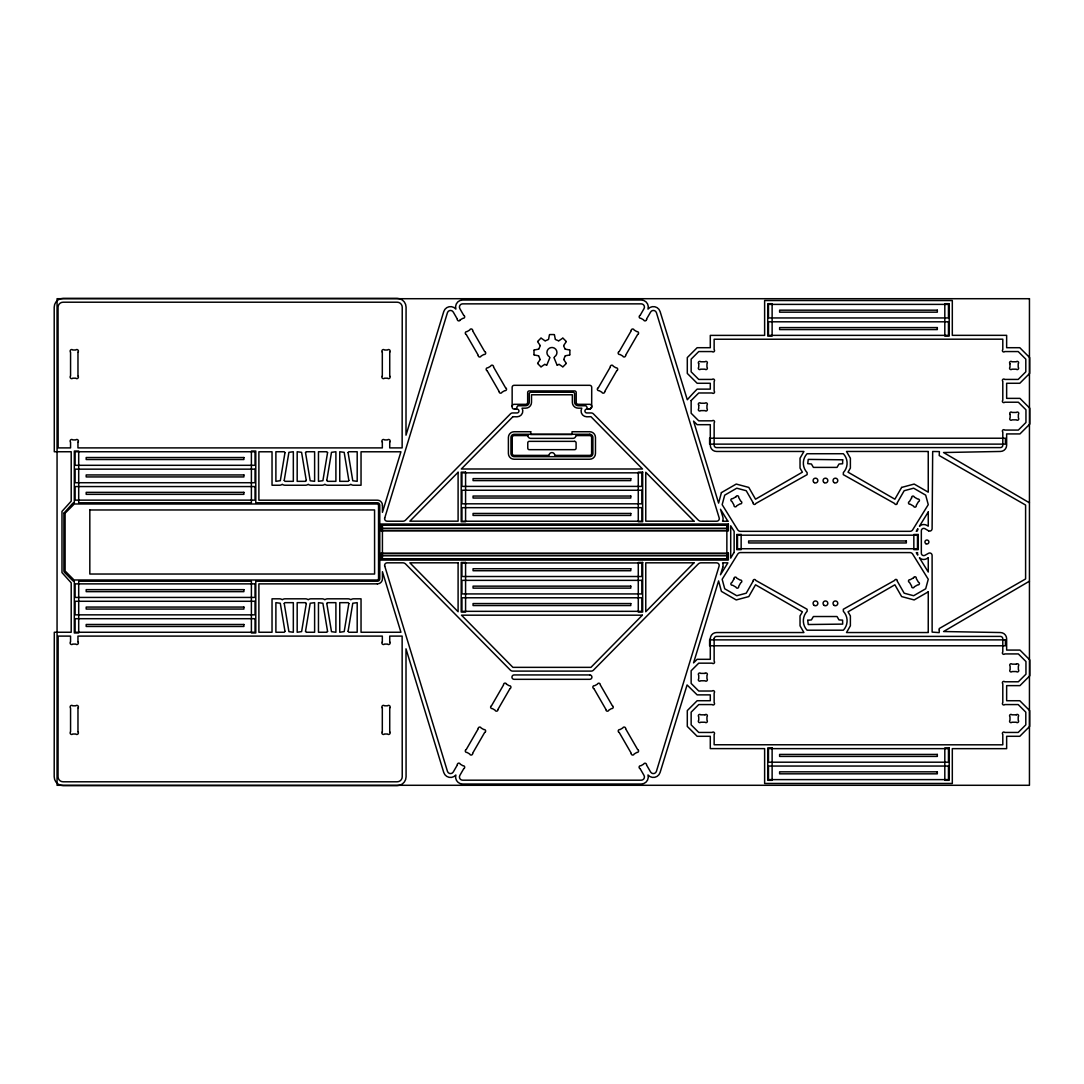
<?xml version="1.0" encoding="UTF-8"?>
<svg xmlns="http://www.w3.org/2000/svg" width="1084" height="1084" viewBox="0 0 1084 1084"><rect width="100%" height="100%" fill="white"/><g stroke="black" fill="none" stroke-linecap="round" stroke-linejoin="round"><path stroke-width="1.5" d="M70.555 641.904L70.555 636.105L58.143 636.105L58.048 776.781A5.068 5.068 0 0 0 63.116 781.794L397.164 781.794A5.068 5.068 0 0 0 402.232 776.781L402.137 636.105L389.725 636.105L389.725 641.904M70.568 376.012L70.568 352.164M77.967 731.836L77.967 707.987M77.953 641.904L77.953 636.105L382.327 636.105L382.327 641.904M382.327 442.096L382.327 447.895L77.953 447.895L77.953 442.096M382.313 376.012L382.313 352.164M389.725 731.836L389.725 707.987M389.725 442.096L389.725 447.895L402.137 447.895L402.232 307.219A5.068 5.068 0 0 0 397.164 302.206L63.116 302.206A5.068 5.068 0 0 0 58.048 307.219L58.143 447.895L70.555 447.895L70.555 442.096M569.859 354.753L569.872 350.213M384.684 517.935A2.588 2.588 0 0 0 387.286 521.214L402.801 521.228A3.997 3.997 0 0 0 405.646 520.035L510.401 413.898A3.184 3.184 0 0 1 512.678 412.95L517.041 412.95A1.924 1.924 0 0 0 518.951 411.026A1.924 1.924 0 0 0 517.041 409.102L514.141 409.102A1.992 1.992 0 0 1 512.149 407.11L512.149 387.3A1.992 1.992 0 0 1 514.141 385.308L589.723 385.308A1.992 1.992 0 0 1 591.715 387.3L591.674 407.476L590.265 409.02L586.823 409.102A1.924 1.924 0 0 0 584.913 411.026A1.924 1.924 0 0 0 586.823 412.95L591.187 412.95A3.184 3.184 0 0 1 593.449 413.898L698.218 520.035A3.997 3.997 0 0 0 701.063 521.228L716.578 521.228A2.588 2.588 0 0 0 719.18 517.935L656.43 312.693A3.184 3.184 0 0 0 650.617 312.029L647.026 318.235A3.184 3.184 0 0 0 646.62 319.523M591.715 407.11L589.723 409.102M548.585 339.306L549.425 334.753M384.752 517.949L447.435 312.693A3.184 3.184 0 0 1 453.248 312.029L457.299 319.048M563.775 359.36L565.116 356.013M546.783 365.118L549.954 357.449M538.856 348.94L540.211 345.796M753.15 581.132L746.239 593.192L736.781 595.726L724.722 588.775L722.161 579.263L737.73 554.1A3.184 3.184 0 0 1 740.453 552.583L909.964 552.596A3.184 3.184 0 0 1 912.687 554.114L928.256 579.263L925.695 588.775L913.636 595.726L904.164 593.192L897.254 581.132M897.254 502.786L904.164 490.727L913.636 488.193L925.695 495.144L928.256 504.656L912.687 529.819A3.184 3.184 0 0 1 909.964 531.323L740.453 531.336A3.184 3.184 0 0 1 737.73 529.819L722.161 504.656L724.722 495.144L736.781 488.193L746.239 490.727L753.15 502.786M733.895 552.596L730.711 558.125L730.711 525.794L734.139 531.336L734.139 552.596M598.382 387.693L610.306 367.042M619.249 351.501L631.173 330.85M640.156 315.336L644.018 308.642A3.184 3.184 0 0 0 641.254 303.859L462.611 303.859A3.184 3.184 0 0 0 459.846 308.642L463.708 315.336M604.791 391.392L616.715 370.742M625.658 355.2L637.582 334.55M457.312 765.006L453.261 772.011A3.184 3.184 0 0 1 447.448 771.347L384.752 566.092M466.269 749.491L478.193 728.841M491.594 705.63L503.518 684.966M463.722 768.705L459.86 775.399A3.184 3.184 0 0 0 462.624 780.182L641.24 780.182A3.184 3.184 0 0 0 644.004 775.399L640.143 768.705M472.678 753.19L484.602 732.54M498.003 709.329L509.927 688.679M563.68 345.457L566.241 341.717M537.623 363.262L540.062 359.698M537.65 341.406L540.848 338.208M563.016 366.771L566.214 363.56M558.897 340.782L562.704 338.167M541.16 366.798L544.656 364.4M460.266 319.834L462.909 318.317A1.531 1.531 0 0 0 463.993 315.512M1029.448 581.173L943.568 631.525L1000.41 632.541A6.247 6.247 0 0 1 1006.643 638.788L1006.643 650.075L1019.949 650.075L1029.8 659.926L1029.8 675.779L1019.949 685.63L1006.643 685.63L1006.643 700.725L1019.8 700.725L1029.651 710.589L1029.651 726.429L1019.8 736.293L1006.643 736.293L1006.643 748.665L952.308 748.651L952.308 783.461L764.626 783.461L764.626 748.624L710.291 748.61L710.291 736.293L697.148 736.293L687.297 726.429L687.297 710.589L697.148 700.725L710.291 700.725L710.291 694.871L697.148 694.871L687.08 684.952L660.102 772.472A7.046 7.046 0 0 1 647.988 774.965A7.046 7.046 0 0 1 641.24 784.03L462.624 784.03A7.046 7.046 0 0 1 455.7 775.724A10.948 10.948 0 0 1 455.849 775.019A7.06 7.06 0 0 1 443.749 772.486L405.999 648.828L406.08 776.821A8.916 8.916 0 0 1 397.164 785.643L63.116 785.643A8.916 8.916 0 0 1 54.2 776.808L54.295 632.243L71.205 632.257L71.205 582.853L61.978 572.596L61.978 511.404L71.205 501.147L71.205 451.743L54.295 451.757L54.2 307.192A8.916 8.916 0 0 1 63.116 298.357L397.164 298.357A8.916 8.916 0 0 1 406.08 307.178L405.999 435.172L443.749 311.569A7.046 7.046 0 0 1 455.863 309.089A7.046 7.046 0 0 1 462.611 300.011L641.254 300.011A7.046 7.046 0 0 1 648.002 309.089A7.046 7.046 0 0 1 660.115 311.569L687.297 399.779A195.188 195.188 0 0 1 697.134 389.129L710.291 389.129L710.291 383.275L697.148 383.275L687.297 373.411L687.297 357.571L697.148 347.707L710.291 347.707L710.291 335.39L764.626 335.376L764.626 300.539L952.308 300.539L952.308 335.349L1006.643 335.335L1006.643 347.707L1019.8 347.707L1029.651 357.571L1029.651 373.411L1019.8 383.275L1006.643 383.275L1006.643 398.37L1019.949 398.37L1029.8 408.221L1029.8 424.074L1019.949 433.925L1006.643 433.925L1006.643 445.212A6.247 6.247 0 0 1 1000.41 451.459L943.541 452.529L1029.448 502.813M557.339 365.213L558.883 364.387M545.306 340.81L548.355 339.563M534.195 349.983L538.599 349.17M565.374 355.782L569.669 354.983M549.669 334.55L554.195 334.55M380.931 524.67L728.367 524.67M381.731 528.26L727.554 528.26M380.931 530.333L728.367 530.333M380.931 553.707L728.367 553.707M381.731 555.78L727.554 555.78M380.931 559.371L728.367 559.371M565.265 349.17L569.669 349.983M534.195 354.983L538.491 355.782M555.509 339.563L558.558 340.81M939.367 630.021L939.164 632.622L932.132 632.107L932.104 555.374A2.398 2.398 0 0 0 928.527 553.287L924.896 555.333A2.398 2.398 0 0 1 921.332 553.246L921.332 530.754A2.398 2.398 0 0 1 924.937 528.68L928.568 530.808M544.981 364.387L546.526 365.213M506.485 684.18L509.128 685.698A1.531 1.531 0 0 1 510.212 688.516M541.16 338.167L544.967 340.782M559.208 364.4L562.704 366.798M939.137 629.885L939.232 628.557L1025.6 578.951L1025.6 505.049L939.232 455.551L939.381 451.594L932.674 451.486L932.104 528.707A2.398 2.398 0 0 1 928.636 530.848M563.016 338.208L566.214 341.406M537.65 363.56L540.848 366.771M563.802 359.698L566.241 363.262M537.623 341.717L540.184 345.457M472.692 330.85L484.616 351.501M493.559 367.042L505.483 387.693M466.283 334.55L478.207 355.2M487.15 370.742L499.074 391.392M600.346 684.966L612.27 705.63M625.671 728.841L637.595 749.491M593.937 688.665L605.861 709.329M619.262 732.54L631.186 753.19M646.552 765.006L650.603 772.011A3.184 3.184 0 0 0 656.416 771.347L719.112 566.092A2.588 2.588 0 0 0 716.578 562.84L701.063 562.826A3.997 3.997 0 0 0 698.218 564.019L593.449 670.156A3.184 3.184 0 0 1 591.187 671.104L512.678 671.104A3.184 3.184 0 0 1 510.401 670.156L405.646 564.019A3.997 3.997 0 0 0 402.801 562.826L387.286 562.826A2.588 2.588 0 0 0 384.684 566.119M563.653 345.796L565.008 348.94M553.91 357.449L557.081 365.118M538.748 356.013L540.089 359.36M554.439 334.753L555.279 339.306M727.554 524.67L727.554 530.333M727.554 553.707L727.554 559.371M533.992 350.213L533.992 354.753M389.725 352.164L389.725 376.012M382.313 707.987L382.313 731.836M381.731 524.67L381.731 530.333M381.731 553.707L381.731 559.371M77.967 352.164L77.967 376.012M70.568 707.987L70.568 731.836M753.109 503.139A1.369 1.369 0 0 0 755.792 503.491L807.146 474.629L807.119 472.61A13.753 13.753 0 0 1 807.052 453.735L843.366 453.735A13.753 13.753 0 0 1 843.366 472.57L843.311 474.656L894.612 503.491A1.369 1.369 0 0 0 897.308 503.139M591.715 406.31A1.992 1.992 0 0 0 589.723 404.318L578.192 404.318A1.992 1.992 0 0 1 576.2 402.327L576.2 392.516A1.599 1.599 0 0 0 574.601 390.931L529.263 390.931A1.599 1.599 0 0 0 527.664 392.516L527.664 402.327A1.992 1.992 0 0 1 525.672 404.318L514.141 404.318A1.992 1.992 0 0 0 512.149 406.31M646.552 319.523A1.531 1.531 0 0 1 643.571 319.848L640.942 318.317A1.531 1.531 0 0 1 639.872 315.512M460.293 319.848A1.531 1.531 0 0 1 457.299 319.373M70.338 642.162A1.572 1.572 0 0 0 70.907 644.303A1.477 1.477 0 0 0 72.736 644.086L75.785 644.086A1.477 1.477 0 0 0 77.601 644.303A1.572 1.572 0 0 0 78.17 642.162M382.11 642.162A1.572 1.572 0 0 0 382.679 644.303A1.477 1.477 0 0 0 384.495 644.086L387.557 644.086A1.477 1.477 0 0 0 389.373 644.303A1.572 1.572 0 0 0 389.942 642.162M70.352 707.73A1.572 1.572 0 0 1 70.921 705.589A1.477 1.477 0 0 1 72.736 705.806L75.799 705.806A1.477 1.477 0 0 1 77.614 705.589A1.572 1.572 0 0 1 78.184 707.73M78.184 732.093A1.572 1.572 0 0 1 77.614 734.234A1.477 1.477 0 0 1 75.785 734.004L72.736 734.004A1.477 1.477 0 0 1 70.921 734.234A1.572 1.572 0 0 1 70.352 732.093M389.942 707.73A1.572 1.572 0 0 0 389.359 705.589A1.477 1.477 0 0 0 387.544 705.806L384.495 705.806A1.477 1.477 0 0 0 382.666 705.589A1.572 1.572 0 0 0 382.096 707.73M382.096 732.093A1.572 1.572 0 0 0 382.666 734.234A1.477 1.477 0 0 0 384.495 734.004L387.544 734.004A1.477 1.477 0 0 0 389.359 734.234A1.572 1.572 0 0 0 389.942 732.093M70.338 441.838A1.572 1.572 0 0 1 70.907 439.697A1.477 1.477 0 0 1 72.736 439.914L75.785 439.914A1.477 1.477 0 0 1 77.601 439.697A1.572 1.572 0 0 1 78.17 441.838M382.11 441.838A1.572 1.572 0 0 1 382.679 439.697A1.477 1.477 0 0 1 384.495 439.914L387.557 439.914A1.477 1.477 0 0 1 389.373 439.697A1.572 1.572 0 0 1 389.942 441.838M389.942 376.27A1.572 1.572 0 0 1 389.359 378.411A1.477 1.477 0 0 1 387.544 378.194L384.495 378.194A1.477 1.477 0 0 1 382.666 378.411A1.572 1.572 0 0 1 382.096 376.27M382.096 351.907A1.572 1.572 0 0 1 382.666 349.766A1.477 1.477 0 0 1 384.495 349.997L387.544 349.997A1.477 1.477 0 0 1 389.359 349.766A1.572 1.572 0 0 1 389.942 351.907M70.352 376.27A1.572 1.572 0 0 0 70.921 378.411A1.477 1.477 0 0 0 72.736 378.194L75.799 378.194A1.477 1.477 0 0 0 77.614 378.411A1.572 1.572 0 0 0 78.184 376.27M78.184 351.907A1.572 1.572 0 0 0 77.614 349.766A1.477 1.477 0 0 0 75.785 349.997L72.736 349.997A1.477 1.477 0 0 0 70.921 349.766A1.572 1.572 0 0 0 70.352 351.907M514.941 409.102A1.938 1.938 0 0 0 516.038 408.763L516.607 408.167A2.141 2.141 0 0 0 516.933 407.028L517.922 405.768L525.672 405.741A3.591 3.591 0 0 0 529.263 402.15L529.277 393.194L530.455 392.218L573.626 392.245L574.574 393.194L574.601 402.15A3.591 3.591 0 0 0 578.192 405.741L585.943 405.768L586.932 407.028A2.141 2.141 0 0 0 587.257 408.167L587.826 408.763A1.938 1.938 0 0 0 588.924 409.102M549.236 356.731A5.014 5.014 0 0 1 548.138 349.224A5.014 5.014 0 0 1 555.726 349.224A5.014 5.014 0 0 1 554.629 356.731M472.692 330.525A1.531 1.531 0 0 0 469.684 330.051L467.068 331.582A1.531 1.531 0 0 0 465.984 334.387M484.9 351.663A1.531 1.531 0 0 1 483.816 354.509L481.174 355.999A1.531 1.531 0 0 1 478.193 355.538M493.559 366.704A1.531 1.531 0 0 0 490.564 366.229L487.936 367.774A1.531 1.531 0 0 0 486.851 370.579M505.767 387.855A1.531 1.531 0 0 1 504.683 390.687L502.041 392.191A1.531 1.531 0 0 1 499.074 391.731M610.306 366.704A1.531 1.531 0 0 1 613.3 366.229L615.915 367.774A1.531 1.531 0 0 1 616.999 370.579M598.097 387.855A1.531 1.531 0 0 0 599.181 390.687L601.823 392.191A1.531 1.531 0 0 0 604.791 391.731M631.173 330.525A1.531 1.531 0 0 1 634.167 330.051L636.796 331.582A1.531 1.531 0 0 1 637.88 334.387M618.964 351.663A1.531 1.531 0 0 0 620.048 354.509L622.69 355.999A1.531 1.531 0 0 0 625.658 355.538M639.858 768.542A1.531 1.531 0 0 1 640.942 765.711L643.584 764.206A1.531 1.531 0 0 1 646.552 764.667M457.312 764.667A1.531 1.531 0 0 1 460.307 764.193L462.922 765.738A1.531 1.531 0 0 1 464.006 768.542M472.678 753.529A1.531 1.531 0 0 1 469.684 754.003L467.068 752.459A1.531 1.531 0 0 1 465.984 749.654M484.887 732.377A1.531 1.531 0 0 0 483.803 729.546L481.161 728.041A1.531 1.531 0 0 0 478.193 728.502M498.003 709.654A1.531 1.531 0 0 1 495.009 710.128L492.393 708.597A1.531 1.531 0 0 1 491.309 705.792M503.518 684.641A1.531 1.531 0 0 1 506.513 684.167M605.861 709.654A1.531 1.531 0 0 0 608.856 710.128L611.471 708.597A1.531 1.531 0 0 0 612.555 705.792M593.653 688.516A1.531 1.531 0 0 1 594.737 685.671L597.379 684.18A1.531 1.531 0 0 1 600.346 684.641M631.186 753.529A1.531 1.531 0 0 0 634.181 754.003L636.796 752.459A1.531 1.531 0 0 0 637.88 749.654M618.978 732.377A1.531 1.531 0 0 1 620.062 729.546L622.704 728.041A1.531 1.531 0 0 1 625.671 728.502M753.109 580.78A1.369 1.369 0 0 1 755.792 580.428L807.106 609.262L807.146 611.295A13.753 13.753 0 0 0 807.052 630.197L843.366 630.197A13.753 13.753 0 0 0 843.366 611.349L843.311 609.262L894.612 580.428A1.369 1.369 0 0 1 897.308 580.78M63.902 513.193L63.902 570.807A2.398 2.398 0 0 0 64.593 572.501L72.614 580.523A2.398 2.398 0 0 0 74.308 581.214L74.308 632.961L78.698 632.961L78.698 581.214L251.393 581.214L251.393 632.961L255.783 632.961L255.783 581.214L377.395 581.214A2.398 2.398 0 0 0 379.793 578.815L379.766 505.158A2.425 2.425 0 0 0 377.354 502.759L255.783 502.773L255.783 451.039L251.393 451.039L251.393 502.773L78.698 502.786L78.698 451.039L74.308 451.039L74.308 502.786A2.398 2.398 0 0 0 72.614 503.477L63.902 513.193M65.094 513.193L65.108 570.997L74.024 579.994L377.395 580.008L378.56 579.086L378.546 505.158L377.625 503.992L74.295 503.979L65.094 513.193M89.823 509.968L89.823 574.032L374.603 574.032L374.563 509.941L89.823 509.968M382.449 505.239L382.435 512.339L400.931 451.784L361.04 451.784L361.04 485.239L353.601 485.239A4.715 4.715 0 0 1 350.796 484.304A4.715 4.715 0 0 1 347.991 485.239L327.666 485.239A4.715 4.715 0 0 1 324.861 484.304A4.715 4.715 0 0 1 322.056 485.239L311.013 485.239A4.715 4.715 0 0 1 308.222 484.304A4.715 4.715 0 0 1 305.417 485.239L285.092 485.239A4.715 4.715 0 0 1 282.287 484.304A4.715 4.715 0 0 1 279.482 485.239L272.03 485.239L272.03 451.784L258.886 451.784L258.886 500.185L377.395 500.185A5.041 5.041 0 0 1 382.449 505.239M691.145 400.579L691.145 413.248L698.733 420.836L712.202 420.836A1.369 1.369 0 0 1 714.139 420.836A1.369 1.369 0 0 1 714.139 422.774L714.139 445.212A2.398 2.398 0 0 0 716.538 447.597L1000.41 447.597A2.398 2.398 0 0 0 1002.795 445.212L1002.795 432.015A1.369 1.369 0 0 1 1002.795 430.077A1.369 1.369 0 0 1 1004.732 430.077L1018.35 430.077L1025.952 422.475L1025.952 409.806L1018.35 402.218L1004.732 402.218A1.369 1.369 0 0 1 1002.795 402.218A1.369 1.369 0 0 1 1002.795 400.281L1002.795 381.351A1.369 1.369 0 0 1 1002.795 379.427A1.369 1.369 0 0 1 1004.732 379.427L1018.201 379.427L1025.803 371.826L1025.803 359.156L1018.201 351.555L1004.732 351.555A1.369 1.369 0 0 1 1002.795 351.555A1.369 1.369 0 0 1 1002.795 349.631L1002.795 339.184L714.139 339.238L714.139 349.631A1.369 1.369 0 0 1 714.139 351.555A1.369 1.369 0 0 1 712.202 351.555L698.733 351.555L691.145 359.156L691.145 371.826L698.733 379.427L712.202 379.427A1.369 1.369 0 0 1 714.139 379.427A1.369 1.369 0 0 1 714.139 381.351L714.139 391.053A1.369 1.369 0 0 1 714.139 392.977A1.369 1.369 0 0 1 712.202 392.977L698.733 392.977L691.145 400.579M698.733 405.159L698.733 408.695A1.369 1.369 0 0 0 698.733 410.619A1.369 1.369 0 0 0 700.671 410.619L705.034 410.619A1.369 1.369 0 0 0 706.958 410.619A1.369 1.369 0 0 0 706.958 408.695L706.958 405.159A1.369 1.369 0 0 0 706.958 403.221A1.369 1.369 0 0 0 705.034 403.221L700.671 403.221A1.369 1.369 0 0 0 698.733 403.221A1.369 1.369 0 0 0 698.733 405.159M698.733 363.709L698.733 367.246A1.369 1.369 0 0 0 698.733 369.183A1.369 1.369 0 0 0 700.671 369.183L705.034 369.183A1.369 1.369 0 0 0 706.958 369.183A1.369 1.369 0 0 0 706.958 367.246L706.958 363.709A1.369 1.369 0 0 0 706.958 361.771A1.369 1.369 0 0 0 705.034 361.771L700.671 361.771A1.369 1.369 0 0 0 698.733 361.771A1.369 1.369 0 0 0 698.733 363.709M709.614 438.221L709.614 444.128L1005.424 444.128L1005.424 438.221L709.614 438.221M710.291 638.788L710.291 659.316L697.148 659.316L693.557 662.893L718.597 580.902L721.416 591.39L736.239 599.94L748.787 596.579L755.534 584.804L802.39 611.823L800.033 615.915L800.033 625.793L803.921 632.541L716.538 632.541A6.247 6.247 0 0 0 710.291 638.788M714.139 638.788L714.139 661.226A1.369 1.369 0 0 1 714.139 663.164A1.369 1.369 0 0 1 712.202 663.164L698.733 663.164L691.145 670.752L691.145 683.421L698.733 691.023L712.202 691.023A1.369 1.369 0 0 1 714.139 691.023A1.369 1.369 0 0 1 714.139 692.947L714.139 702.649A1.369 1.369 0 0 1 714.139 704.573A1.369 1.369 0 0 1 712.202 704.573L698.733 704.573L691.145 712.174L691.145 724.844L698.733 732.445L712.202 732.445A1.369 1.369 0 0 1 714.139 732.445A1.369 1.369 0 0 1 714.139 734.369L714.139 744.762L1002.795 744.816L1002.795 734.369A1.369 1.369 0 0 1 1002.795 732.445A1.369 1.369 0 0 1 1004.732 732.445L1018.201 732.445L1025.803 724.844L1025.803 712.174L1018.201 704.573L1004.732 704.573A1.369 1.369 0 0 1 1002.795 704.573A1.369 1.369 0 0 1 1002.795 702.649L1002.795 683.719A1.369 1.369 0 0 1 1002.795 681.782A1.369 1.369 0 0 1 1004.732 681.782L1018.35 681.782L1025.952 674.194L1025.952 661.525L1018.35 653.923L1004.732 653.923A1.369 1.369 0 0 1 1002.795 653.923A1.369 1.369 0 0 1 1002.795 651.985L1002.795 638.788A2.398 2.398 0 0 0 1000.41 636.403L716.538 636.403A2.398 2.398 0 0 0 714.139 638.788M807.729 620.305L808.23 624.519L842.688 624.113L842.58 620.129L839.002 619.913L837.024 616.525L813.393 616.525L811.415 619.913L807.743 620.265M842.688 459.806L842.62 463.749L839.002 464.006L837.024 467.394L813.393 467.394L811.415 464.006L807.743 463.654L808.23 459.399L842.688 459.806M928.256 591.823L928.243 631.755A4.648 4.648 0 0 0 928.324 632.541L846.496 632.541L850.384 625.793L850.384 615.915L848.027 611.823L894.883 584.804L901.631 596.579L914.178 599.94L928.256 591.823M928.256 557.826L928.256 572.027L919.435 557.786A6.247 6.247 0 0 0 926.874 558.639L928.256 557.826M1009.976 363.709L1009.976 367.246A1.369 1.369 0 0 0 1009.976 369.183A1.369 1.369 0 0 0 1011.914 369.183L1016.264 369.183A1.369 1.369 0 0 0 1018.201 369.183A1.369 1.369 0 0 0 1018.201 367.246L1018.201 363.709A1.369 1.369 0 0 0 1018.201 361.771A1.369 1.369 0 0 0 1016.264 361.771L1011.914 361.771A1.369 1.369 0 0 0 1009.976 361.771A1.369 1.369 0 0 0 1009.976 363.709M1010.125 414.373L1010.125 417.909A1.369 1.369 0 0 0 1010.125 419.847A1.369 1.369 0 0 0 1012.063 419.847L1016.413 419.847A1.369 1.369 0 0 0 1018.35 419.847A1.369 1.369 0 0 0 1018.35 417.909L1018.35 414.373A1.369 1.369 0 0 0 1018.35 412.448A1.369 1.369 0 0 0 1016.413 412.448L1012.063 412.448A1.369 1.369 0 0 0 1010.125 412.448A1.369 1.369 0 0 0 1010.125 414.373M284.225 603.49L288.913 631.674L293.33 632.257L293.33 602.663L285.038 602.663L284.225 603.436M284.984 631.389L284.211 632.257L275.892 632.257L275.892 602.663L280.295 603.246L284.984 631.43M305.512 452.57L310.2 480.754L314.617 481.337L314.617 451.743L306.284 451.743L305.512 452.516M306.284 480.469L305.458 481.337L297.179 481.337L297.179 451.743L301.582 452.326L306.271 480.51M326.799 603.49L331.487 631.674L335.904 632.257L335.904 602.663L327.571 602.663L326.799 603.436M327.571 631.389L326.785 632.257L318.466 632.257L318.466 602.663L322.883 603.246L327.571 631.43M348.086 452.57L352.774 480.754L357.192 481.337L357.192 451.743L348.913 451.743L348.086 452.516M348.858 480.469L348.086 481.337L339.753 481.337L339.753 451.743L344.17 452.326L348.858 480.51M284.984 452.611L280.322 480.686L275.892 481.337L275.892 451.743L284.211 451.743L284.984 452.611M284.225 480.415L284.997 481.337L293.33 481.337L293.33 451.743L288.913 452.326L284.225 480.32M305.512 631.335L306.284 632.257L314.617 632.257L314.617 602.663L310.2 603.246L305.525 631.24M306.284 603.531L301.609 631.606L297.179 632.257L297.179 602.663L305.498 602.663L306.284 603.531M327.571 452.611L322.897 480.686L318.466 481.337L318.466 451.743L326.785 451.743L327.571 452.611M326.799 480.415L327.571 481.337L335.904 481.337L335.904 451.743L331.487 452.326L326.799 480.375M348.858 603.531L344.184 631.606L339.753 632.257L339.753 602.663L348.086 602.663L348.858 603.531M348.086 631.335L348.858 632.257L357.192 632.257L357.192 602.663L352.774 603.246L348.099 631.24M721.416 492.61L718.597 503.098L693.557 421.107L697.148 424.684L710.291 424.684L710.291 445.212A6.247 6.247 0 0 0 716.538 451.459L803.921 451.459L800.033 458.207L800.033 468.085L802.39 472.177L755.534 499.196L748.787 487.421L736.239 484.06L721.416 492.61M722.798 567.217L720.481 574.791L727.892 562.826L722.554 562.826A6.382 6.382 0 0 1 722.798 567.217M734.017 578.815L731.876 582.582A1.369 1.369 0 0 0 730.914 584.262A1.369 1.369 0 0 0 732.594 585.211L736.009 587.162A1.369 1.369 0 0 0 737.689 588.124A1.369 1.369 0 0 0 738.651 586.444L740.792 582.691A1.369 1.369 0 0 0 741.754 581.01A1.369 1.369 0 0 0 740.074 580.048L736.659 578.097A1.369 1.369 0 0 0 734.979 577.149A1.369 1.369 0 0 0 734.017 578.815M901.631 487.421L894.883 499.196L848.027 472.177L850.384 468.085L850.384 458.207L846.496 451.459L928.324 451.459A4.648 4.648 0 0 0 928.243 452.245L928.256 492.177L914.178 484.06L901.631 487.421M911.658 497.813L909.503 501.553A1.369 1.369 0 0 0 908.528 503.233A1.369 1.369 0 0 0 910.208 504.196L913.609 506.16A1.369 1.369 0 0 0 915.289 507.122A1.369 1.369 0 0 0 916.251 505.442L918.419 501.702A1.369 1.369 0 0 0 919.381 500.022A1.369 1.369 0 0 0 917.701 499.06L914.3 497.095A1.369 1.369 0 0 0 912.62 496.133A1.369 1.369 0 0 0 911.658 497.813M917.755 528.938L916.278 531.336L917.484 530.754A6.247 6.247 0 0 1 917.755 528.938M928.256 511.973L919.435 526.214A6.247 6.247 0 0 1 926.874 525.361L928.256 526.174L928.256 511.973M458.098 472.272L409.874 521.174L458.098 521.174L458.098 472.272M512.908 416.69L461.323 468.993L642.5 468.993L590.956 416.69L586.823 416.798A5.772 5.772 0 0 1 581.81 408.167L578.192 408.167A5.84 5.84 0 0 1 572.352 402.327L572.352 394.779L531.512 394.779L531.512 402.327A5.84 5.84 0 0 1 525.672 408.167L522.054 408.167A5.772 5.772 0 0 1 517.041 416.798L512.908 416.69M642.365 615.184L590.956 667.351L512.908 667.351L461.499 615.184L642.365 615.184M693.977 562.826L645.766 611.728L645.766 562.826L693.977 562.826M913.609 577.758L910.208 579.723A1.369 1.369 0 0 0 908.528 580.685A1.369 1.369 0 0 0 909.503 582.365L911.658 586.119A1.369 1.369 0 0 0 912.62 587.785A1.369 1.369 0 0 0 914.3 586.823L917.701 584.859A1.369 1.369 0 0 0 919.381 583.897A1.369 1.369 0 0 0 918.419 582.216L916.251 578.477A1.369 1.369 0 0 0 915.289 576.796A1.369 1.369 0 0 0 913.609 577.758M736.009 496.757L732.594 498.708A1.369 1.369 0 0 0 730.914 499.67A1.369 1.369 0 0 0 731.876 501.35L734.017 505.103A1.369 1.369 0 0 0 734.979 506.784A1.369 1.369 0 0 0 736.659 505.822L740.074 503.87A1.369 1.369 0 0 0 741.754 502.908A1.369 1.369 0 0 0 740.792 501.228L738.651 497.475A1.369 1.369 0 0 0 737.689 495.794A1.369 1.369 0 0 0 736.009 496.757M1029.448 298.71L57.059 298.71L57.059 785.29L1029.448 785.29L1029.448 298.71M772.12 303.696L767.729 303.696L767.729 336.067L772.12 336.067L772.12 303.696M949.205 303.696L944.814 303.696L944.814 336.067L949.205 336.067L949.205 303.696M948.459 304.387L768.475 304.387L768.475 317.951L948.459 317.951L948.459 304.387M937.321 310.173L779.613 310.173L779.613 312.165L937.321 312.165L937.321 310.173M948.459 321.799L768.475 321.799L768.475 335.363L948.459 335.363L948.459 321.799M937.321 327.585L779.613 327.585L779.613 329.577L937.321 329.577L937.321 327.585M530.713 431.73L514.141 431.73A5.745 5.745 0 0 0 508.396 437.475L508.396 453.491A5.745 5.745 0 0 0 514.141 459.237L589.723 459.237A5.745 5.745 0 0 0 595.468 453.491L595.468 437.475A5.745 5.745 0 0 0 589.723 431.73L572.027 431.73L572.027 434.521L530.713 434.521L530.713 431.73M589.723 434.277L514.141 434.277A3.184 3.184 0 0 0 510.957 437.475L510.957 453.491A3.184 3.184 0 0 0 514.141 456.676L589.723 456.676A3.184 3.184 0 0 0 592.907 453.491L592.907 437.475A3.184 3.184 0 0 0 589.723 434.277M527.813 435.578L514.141 435.578A1.897 1.897 0 0 0 512.244 437.475L512.244 453.491A1.897 1.897 0 0 0 514.141 455.388L549.046 455.388A2.886 2.886 0 0 1 551.932 452.597A2.886 2.886 0 0 1 554.818 455.388L589.723 455.388A1.897 1.897 0 0 0 591.62 453.491L591.62 437.475A1.897 1.897 0 0 0 589.723 435.578L575.875 435.578A2.886 2.886 0 0 1 572.989 438.37L530.713 438.37A2.886 2.886 0 0 1 527.813 435.578M574.601 441.351L529.263 441.351A1.491 1.491 0 0 0 527.773 442.841L527.773 448.166A1.491 1.491 0 0 0 529.263 449.67L574.601 449.67A1.491 1.491 0 0 0 576.092 448.166L576.092 442.841A1.491 1.491 0 0 0 574.601 441.351M255.038 451.743L75.053 451.743L75.053 465.307L255.038 465.307L255.038 451.743M243.886 457.529L86.192 457.529L86.192 459.521L243.886 459.521L243.886 457.529M255.038 469.155L75.053 469.155L75.053 482.719L255.038 482.719L255.038 469.155M465.578 472.136L461.201 472.136L461.201 521.729L465.578 521.729L465.578 472.136M642.663 472.136L638.273 472.136L638.273 521.729L642.663 521.729L642.663 472.136M641.918 472.841L461.947 472.841L461.947 486.404L641.918 486.404L641.918 472.841M243.886 474.941L86.192 474.941L86.192 476.933L243.886 476.933L243.886 474.941M630.78 478.627L473.071 478.627L473.071 480.618L630.78 480.618L630.78 478.627M255.038 486.567L75.053 486.567L75.053 500.131L255.038 500.131L255.038 486.567M641.918 490.253L461.947 490.253L461.947 503.816L641.918 503.816L641.918 490.253M243.886 492.353L86.192 492.353L86.192 494.345L243.886 494.345L243.886 492.353M630.78 496.038L473.071 496.038L473.071 498.03L630.78 498.03L630.78 496.038M641.918 507.664L461.947 507.664L461.947 521.228L641.918 521.228L641.918 507.664M630.78 513.45L473.071 513.45L473.071 515.442L630.78 515.442L630.78 513.45M693.977 521.174L645.766 521.174L645.766 472.272L693.977 521.174M727.892 521.228L722.554 521.228A6.382 6.382 0 0 0 722.798 516.824L720.481 509.25L727.892 521.228M728.367 524.1L380.931 524.1L380.931 530.875L728.367 530.875L728.367 524.1M726.863 525.076L382.422 525.076L382.422 558.978L726.863 558.978L726.863 525.076M741.144 534.48L736.754 534.48L736.754 549.642L741.144 549.642L741.144 534.48M918.229 534.48L913.839 534.48L913.839 549.642L918.229 549.642L918.229 534.48M917.484 535.184L737.499 535.184L737.499 548.734L917.484 548.734L917.484 535.184M906.332 540.97L748.638 540.97L748.638 542.962L906.332 542.962L906.332 540.97M917.484 552.664L916.278 552.664L917.755 555.062A6.247 6.247 0 0 1 917.484 553.246L917.484 552.664M728.367 553.165L380.931 553.165L380.931 559.954L728.367 559.954L728.367 553.165M465.578 562.447L461.201 562.447L461.201 612.04L465.578 612.04L465.578 562.447M642.663 562.447L638.273 562.447L638.273 612.04L642.663 612.04L642.663 562.447M458.098 562.826L409.874 562.826L458.098 611.728L458.098 562.826M641.918 562.962L461.947 562.962L461.947 576.512L641.918 576.512L641.918 562.962M630.78 568.734L473.071 568.734L473.071 570.74L630.78 570.74L630.78 568.734M641.918 580.36L461.947 580.36L461.947 593.924L641.918 593.924L641.918 580.36M377.395 583.856L258.886 583.87L258.886 632.257L272.03 632.257L272.03 598.815L279.482 598.815A4.715 4.715 0 0 1 282.287 599.737A4.715 4.715 0 0 1 285.092 598.815L305.417 598.815A4.715 4.715 0 0 1 308.222 599.737A4.715 4.715 0 0 1 311.013 598.815L322.056 598.815A4.715 4.715 0 0 1 324.861 599.737A4.715 4.715 0 0 1 327.666 598.815L347.991 598.815A4.715 4.715 0 0 1 350.796 599.737A4.715 4.715 0 0 1 353.601 598.815L361.04 598.815L361.04 632.257L400.931 632.257L382.435 571.702L382.449 578.815A5.041 5.041 0 0 1 377.395 583.856M255.038 583.87L75.053 583.87L75.053 597.433L255.038 597.433L255.038 583.87M630.78 586.146L473.071 586.146L473.071 588.138L630.78 588.138L630.78 586.146M243.886 589.655L86.192 589.655L86.192 591.647L243.886 591.647L243.886 589.655M641.918 597.772L461.947 597.772L461.947 611.335L641.918 611.335L641.918 597.772M255.038 601.281L75.053 601.281L75.053 614.845L255.038 614.845L255.038 601.281M630.78 603.558L473.071 603.558L473.071 605.549L630.78 605.549L630.78 603.558M243.886 607.067L86.192 607.067L86.192 609.059L243.886 609.059L243.886 607.067M255.038 618.693L75.053 618.693L75.053 632.257L255.038 632.257L255.038 618.693M243.886 624.479L86.192 624.479L86.192 626.471L243.886 626.471L243.886 624.479M1005.424 639.872L709.614 639.872L709.614 645.779L1005.424 645.779L1005.424 639.872M1016.413 664.153L1012.063 664.153A1.369 1.369 0 0 0 1010.125 664.153A1.369 1.369 0 0 0 1010.125 666.091L1010.125 669.627A1.369 1.369 0 0 0 1010.125 671.552A1.369 1.369 0 0 0 1012.063 671.552L1016.413 671.552A1.369 1.369 0 0 0 1018.35 671.552A1.369 1.369 0 0 0 1018.35 669.627L1018.35 666.091A1.369 1.369 0 0 0 1018.35 664.153A1.369 1.369 0 0 0 1016.413 664.153M705.034 673.381L700.671 673.381A1.369 1.369 0 0 0 698.733 673.381A1.369 1.369 0 0 0 698.733 675.305L698.733 678.841A1.369 1.369 0 0 0 698.733 680.779A1.369 1.369 0 0 0 700.671 680.779L705.034 680.779A1.369 1.369 0 0 0 706.958 680.779A1.369 1.369 0 0 0 706.958 678.841L706.958 675.305A1.369 1.369 0 0 0 706.958 673.381A1.369 1.369 0 0 0 705.034 673.381M589.723 674.939L514.141 674.939A2.195 2.195 0 0 0 511.946 677.134A2.195 2.195 0 0 0 514.141 679.329L589.723 679.329A2.195 2.195 0 0 0 591.918 677.134A2.195 2.195 0 0 0 589.723 674.939M705.034 714.817L700.671 714.817A1.369 1.369 0 0 0 698.733 714.817A1.369 1.369 0 0 0 698.733 716.754L698.733 720.291A1.369 1.369 0 0 0 698.733 722.229A1.369 1.369 0 0 0 700.671 722.229L705.034 722.229A1.369 1.369 0 0 0 706.958 722.229A1.369 1.369 0 0 0 706.958 720.291L706.958 716.754A1.369 1.369 0 0 0 706.958 714.817A1.369 1.369 0 0 0 705.034 714.817M1016.264 714.817L1011.914 714.817A1.369 1.369 0 0 0 1009.976 714.817A1.369 1.369 0 0 0 1009.976 716.754L1009.976 720.291A1.369 1.369 0 0 0 1009.976 722.229A1.369 1.369 0 0 0 1011.914 722.229L1016.264 722.229A1.369 1.369 0 0 0 1018.201 722.229A1.369 1.369 0 0 0 1018.201 720.291L1018.201 716.754A1.369 1.369 0 0 0 1018.201 714.817A1.369 1.369 0 0 0 1016.264 714.817M772.12 747.933L767.729 747.933L767.729 780.304L772.12 780.304L772.12 747.933M949.205 747.933L944.814 747.933L944.814 780.304L949.205 780.304L949.205 747.933M948.459 748.638L768.475 748.638L768.475 762.201L948.459 762.201L948.459 748.638M937.321 754.423L779.613 754.423L779.613 756.415L937.321 756.415L937.321 754.423M948.459 766.049L768.475 766.049L768.475 779.613L948.459 779.613L948.459 766.049M937.321 771.835L779.613 771.835L779.613 773.827L937.321 773.827L937.321 771.835M925.912 543.721A1.992 1.992 0 0 0 928.907 542A1.992 1.992 0 0 0 925.912 540.279A1.992 1.992 0 0 0 925.912 543.721M834.219 605.428A2.398 2.398 0 0 0 837.796 603.354A2.398 2.398 0 0 0 834.219 601.281A2.398 2.398 0 0 0 834.219 605.428M824.246 605.428A2.398 2.398 0 0 0 827.837 603.354A2.398 2.398 0 0 0 824.246 601.281A2.398 2.398 0 0 0 824.246 605.428M814.274 605.428A2.398 2.398 0 0 0 817.864 603.354A2.398 2.398 0 0 0 814.274 601.281A2.398 2.398 0 0 0 814.274 605.428M814.274 482.637A2.398 2.398 0 0 0 817.864 480.564A2.398 2.398 0 0 0 814.274 478.491A2.398 2.398 0 0 0 814.274 482.637M824.246 482.637A2.398 2.398 0 0 0 827.837 480.564A2.398 2.398 0 0 0 824.246 478.491A2.398 2.398 0 0 0 824.246 482.637M834.219 482.637A2.398 2.398 0 0 0 837.796 480.564A2.398 2.398 0 0 0 834.219 478.491A2.398 2.398 0 0 0 834.219 482.637"/></g></svg>
